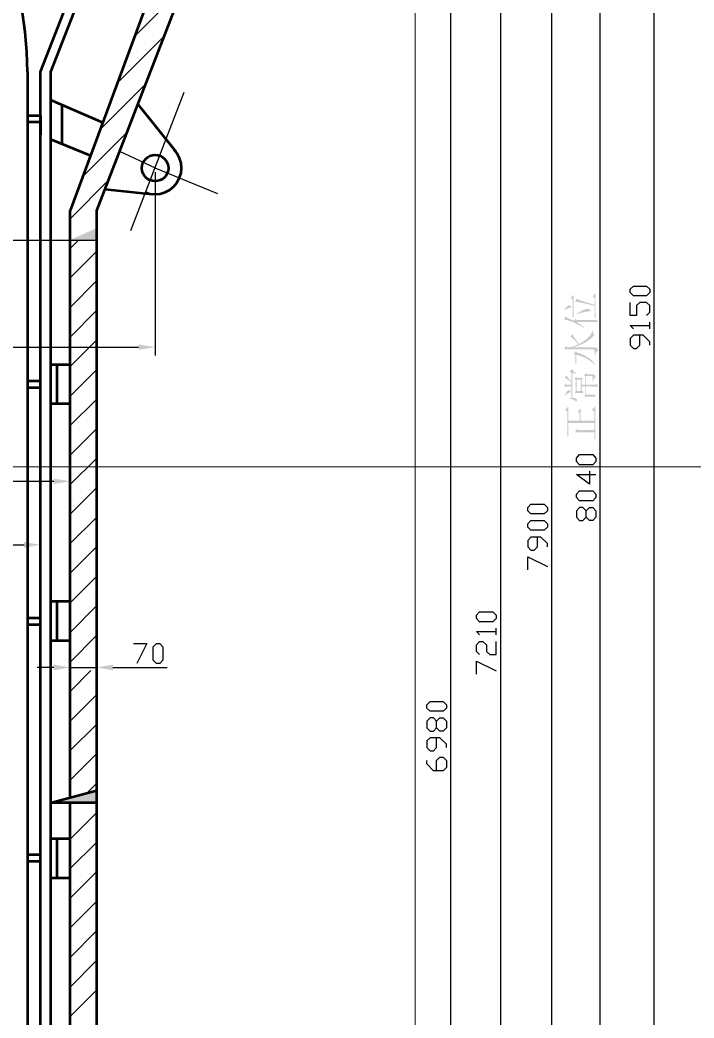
# Model space of a CAD drawing. Header units: millimetres. Extents: x 0 to 841, y 0 to 1189.
# Drawn here: x 280 to 376.2, y 515.9 to 658.2 of the extents above; entities that cross this region are included whole.
import ezdxf

# ---------------------------------------------------------------- set-up
doc = ezdxf.new("R2010")
doc.units = ezdxf.units.MM
doc.layers.add('C00-00-00', color=7, linetype='Continuous')
doc.layers.add('CBF-BF-BF', color=7, linetype='Continuous', true_color=0xbfbfbf)
doc.layers.add('CFF-00-FF', color=6, linetype='Continuous', true_color=0xff00ff)

msp = doc.modelspace()

# ---------------------------------------------------------------- hatches: boundary and pattern name
at = {"layer": 'C00-00-00'}
h = msp.add_hatch(color=256, dxfattribs=at)
h.dxf.hatch_style = 2
h.paths.add_polyline_path([(290.957, 628.549106), (290.957, 626.855772), (287.189333, 626.855772)])
h = msp.add_hatch(color=256, dxfattribs=at)
h.dxf.hatch_style = 2
h.paths.add_polyline_path([(287.189333, 626.855772), (290.957, 626.813439), (287.189333, 626.813439)])
h = msp.add_hatch(color=256, dxfattribs=at)
h.dxf.hatch_style = 2
h.paths.add_polyline_path([(287.189333, 626.855772), (290.957, 626.855772), (290.957, 626.813439)])
h = msp.add_hatch(color=256, dxfattribs=at)
edge = h.paths.add_edge_path(flags=0)
edge.add_spline(control_points=[(362.491311, 615.154782), (362.074592, 615.168012), (361.048781, 615.175177), (359.411671, 615.175177), (359.897292, 614.884136), (360.264953, 614.620655), (360.514653, 614.384735), (360.514653, 614.384735), (360.472761, 614.322447), (360.472761, 614.322447), (360.057144, 614.585928), (359.60625, 614.825156), (359.12063, 615.04013), (358.635009, 615.255104), (358.142223, 615.417712), (357.642821, 615.529058), (357.642821, 615.529058), (357.892522, 616.007512), (357.892522, 616.007512), (357.892522, 616.007512), (357.996702, 615.82065), (357.996702, 615.82065), (358.496103, 615.598511), (358.857149, 615.438658), (359.078737, 615.341644), (359.078737, 615.341644), (359.26615, 615.612291), (359.26615, 615.612291), (359.26615, 615.612291), (359.390725, 615.445824), (359.390725, 615.445824), (361.055395, 615.445824), (362.033251, 615.452439), (362.324844, 615.46677), (362.324844, 615.46677), (362.491311, 615.154782), (362.491311, 615.154782)], knot_values=[0, 0, 0, 0, 1, 1, 1, 2, 2, 2, 3, 3, 3, 4, 4, 4, 5, 5, 5, 6, 6, 6, 7, 7, 7, 8, 8, 8, 9, 9, 9, 10, 10, 10, 11, 11, 11, 12, 12, 12, 12], degree=3, periodic=1)
edge = h.paths.add_edge_path(flags=0)
edge.add_spline(control_points=[(357.726055, 616.860794), (357.726055, 616.860794), (357.684714, 616.923081), (357.684714, 616.923081), (357.990087, 617.325468), (358.211676, 617.529969), (358.350582, 617.537135), (358.489488, 617.543749), (358.600282, 617.495243), (358.683516, 617.391614), (358.766749, 617.287434), (358.704462, 617.217981), (358.496103, 617.183255), (358.288295, 617.148528), (358.031428, 617.041041), (357.726055, 616.860794), (357.726055, 616.860794), (357.726055, 616.860794), (357.726055, 616.860794)], knot_values=[0, 0, 0, 0, 1, 1, 1, 2, 2, 2, 3, 3, 3, 4, 4, 4, 5, 5, 5, 6, 6, 6, 6], degree=3, periodic=1)
edge = h.paths.add_edge_path(flags=0)
edge.add_spline(control_points=[(358.891324, 615.799704), (358.891324, 615.799704), (358.891324, 618.317656), (358.891324, 618.317656), (358.891324, 618.317656), (358.600282, 618.608697), (358.600282, 618.608697), (358.600282, 618.608697), (359.01645, 619.024865), (359.01645, 619.024865), (359.01645, 619.024865), (359.01645, 616.465572), (359.01645, 616.465572), (359.01645, 616.299105), (359.037396, 616.139253), (359.078737, 615.987118), (359.078737, 615.987118), (358.891324, 615.799704), (358.891324, 615.799704)], knot_values=[0, 0, 0, 0, 1, 1, 1, 2, 2, 2, 3, 3, 3, 4, 4, 4, 5, 5, 5, 6, 6, 6, 6], degree=3, periodic=1)
edge = h.paths.add_edge_path(flags=0)
edge.add_spline(control_points=[(359.494905, 616.278159), (359.494905, 616.278159), (359.453012, 616.340447), (359.453012, 616.340447), (360.008086, 616.687161), (360.424254, 616.902135), (360.701515, 616.985368), (360.979328, 617.068602), (361.190994, 617.041041), (361.336515, 616.902135), (361.482036, 616.763229), (361.471563, 616.690468), (361.305096, 616.683854), (361.138629, 616.676688), (360.90326, 616.645269), (360.597887, 616.590147), (360.292513, 616.534474), (359.924853, 616.430295), (359.494905, 616.278159), (359.494905, 616.278159), (359.494905, 616.278159), (359.494905, 616.278159)], knot_values=[0, 0, 0, 0, 1, 1, 1, 2, 2, 2, 3, 3, 3, 4, 4, 4, 5, 5, 5, 6, 6, 6, 7, 7, 7, 7], degree=3, periodic=1)
edge = h.paths.add_edge_path(flags=0)
edge.add_spline(control_points=[(359.224258, 618.047009), (359.224258, 618.047009), (359.494905, 618.54641), (359.494905, 618.54641), (359.564358, 618.421284), (359.807444, 618.296158), (360.223611, 618.171584), (360.639779, 618.047009), (361.236194, 617.85243), (362.012856, 617.588949), (362.012856, 617.588949), (362.012856, 618.525464), (362.012856, 618.525464), (362.012856, 618.525464), (361.721263, 618.817057), (361.721263, 618.817057), (361.721263, 618.817057), (362.137431, 619.233224), (362.137431, 619.233224), (362.137431, 619.233224), (362.137431, 616.361393), (362.137431, 616.361393), (362.137431, 616.180594), (362.158377, 616.014127), (362.200269, 615.861992), (362.200269, 615.861992), (362.012856, 615.674578), (362.012856, 615.674578), (362.012856, 615.674578), (362.012856, 617.443428), (362.012856, 617.443428), (361.444002, 617.609895), (360.892787, 617.74825), (360.358659, 617.859596), (359.824532, 617.97039), (359.446398, 618.032677), (359.224258, 618.047009), (359.224258, 618.047009), (359.224258, 618.047009), (359.224258, 618.047009)], knot_values=[0, 0, 0, 0, 1, 1, 1, 2, 2, 2, 3, 3, 3, 4, 4, 4, 5, 5, 5, 6, 6, 6, 7, 7, 7, 8, 8, 8, 9, 9, 9, 10, 10, 10, 11, 11, 11, 12, 12, 12, 13, 13, 13, 13], degree=3, periodic=1)
h = msp.add_hatch(color=256, dxfattribs=at)
edge = h.paths.add_edge_path(flags=0)
edge.add_spline(control_points=[(357.663768, 611.235752), (357.663768, 611.235752), (357.892522, 611.776494), (357.892522, 611.776494), (357.892522, 611.776494), (358.058989, 611.568686), (358.058989, 611.568686), (358.378143, 611.554354), (358.648789, 611.581915), (358.870378, 611.651368), (359.092518, 611.720822), (359.363164, 611.831616), (359.682318, 611.984854), (359.23859, 612.525596), (358.857149, 612.893256), (358.537444, 613.087284), (358.537444, 613.087284), (358.91227, 613.441164), (358.91227, 613.441164), (358.926602, 613.302258), (359.009835, 613.125318), (359.161971, 612.910344), (359.314657, 612.69537), (359.522466, 612.40047), (359.785946, 612.026195), (360.826641, 612.566937), (361.458334, 613.177132), (361.679922, 613.857332), (361.679922, 613.857332), (361.763156, 613.857332), (361.763156, 613.857332), (361.776936, 613.593851), (361.86017, 613.433999), (362.012856, 613.378877), (361.38888, 612.53221), (360.375747, 611.929181), (358.974558, 611.568686), (358.974558, 611.568686), (361.88773, 611.568686), (361.88773, 611.568686), (362.234445, 611.581915), (362.449419, 611.415448), (362.533203, 611.069285), (362.338624, 611.082514), (362.185938, 610.86754), (362.075144, 610.423812), (362.075144, 610.423812), (361.99191, 610.423812), (361.99191, 610.423812), (362.019471, 610.742966), (362.033802, 610.961247), (362.033802, 611.079207), (362.033802, 611.197167), (361.950569, 611.256147), (361.783551, 611.256147), (361.783551, 611.256147), (358.433815, 611.256147), (358.433815, 611.256147), (358.170334, 611.256147), (357.913468, 611.248981), (357.663768, 611.235752), (357.663768, 611.235752), (357.663768, 611.235752), (357.663768, 611.235752)], knot_values=[0, 0, 0, 0, 1, 1, 1, 2, 2, 2, 3, 3, 3, 4, 4, 4, 5, 5, 5, 6, 6, 6, 7, 7, 7, 8, 8, 8, 9, 9, 9, 10, 10, 10, 11, 11, 11, 12, 12, 12, 13, 13, 13, 14, 14, 14, 15, 15, 15, 16, 16, 16, 17, 17, 17, 18, 18, 18, 19, 19, 19, 20, 20, 20, 21, 21, 21, 21], degree=3, periodic=1)
edge = h.paths.add_edge_path(flags=0)
edge.add_spline(control_points=[(362.117036, 609.092076), (362.117036, 609.092076), (362.054197, 609.050735), (362.054197, 609.050735), (361.360769, 609.744164), (360.473312, 610.222618), (359.390725, 610.486651), (359.390725, 610.486651), (359.390725, 609.841177), (359.390725, 609.841177), (359.390725, 609.66093), (359.411671, 609.494463), (359.453012, 609.341776), (359.453012, 609.341776), (359.26615, 609.154914), (359.26615, 609.154914), (359.26615, 609.154914), (359.26615, 610.465704), (359.26615, 610.465704), (359.26615, 610.465704), (359.01645, 610.653118), (359.01645, 610.653118), (359.01645, 610.653118), (359.349384, 611.027393), (359.349384, 611.027393), (359.349384, 611.027393), (359.453012, 610.819585), (359.453012, 610.819585), (360.687735, 610.472319), (361.575742, 609.89685), (362.117036, 609.092076), (362.117036, 609.092076), (362.117036, 609.092076), (362.117036, 609.092076)], knot_values=[0, 0, 0, 0, 1, 1, 1, 2, 2, 2, 3, 3, 3, 4, 4, 4, 5, 5, 5, 6, 6, 6, 7, 7, 7, 8, 8, 8, 9, 9, 9, 10, 10, 10, 11, 11, 11, 11], degree=3, periodic=1)
h = msp.add_hatch(color=256, dxfattribs=at)
h.dxf.hatch_style = 2
h.paths.add_polyline_path([(296.968333, 611.954439), (296.968333, 611.192439), (299.339, 611.573439)])
h = msp.add_hatch(color=256, dxfattribs=at)
edge = h.paths.add_edge_path(flags=0)
edge.add_spline(control_points=[(357.767947, 604.715537), (357.920634, 605.048471), (358.045209, 605.256279), (358.142223, 605.339512), (358.239236, 605.422746), (358.340109, 605.443692), (358.444288, 605.4018), (358.548468, 605.359907), (358.607448, 605.3114), (358.621229, 605.256279), (358.635009, 605.200606), (358.548468, 605.13446), (358.361055, 605.058393), (358.173642, 604.982325), (357.996702, 604.853892), (357.830235, 604.673644), (357.830235, 604.673644), (357.767947, 604.715537), (357.767947, 604.715537)], knot_values=[0, 0, 0, 0, 1, 1, 1, 2, 2, 2, 3, 3, 3, 4, 4, 4, 5, 5, 5, 6, 6, 6, 6], degree=3, periodic=1)
edge = h.paths.add_edge_path(flags=0)
edge.add_spline(control_points=[(358.475157, 604.320315), (358.475157, 604.320315), (358.703911, 604.320315), (358.703911, 604.320315), (358.703911, 604.320315), (358.703911, 605.964039), (358.703911, 605.964039), (358.176949, 605.964039), (357.82362, 605.956874), (357.642821, 605.943093), (357.642821, 605.943093), (357.830235, 606.380207), (357.830235, 606.380207), (357.830235, 606.380207), (357.954809, 606.234686), (357.954809, 606.234686), (357.954809, 606.234686), (358.703911, 606.234686), (358.703911, 606.234686), (358.703911, 606.234686), (358.703911, 607.899356), (358.703911, 607.899356), (358.703911, 607.899356), (358.475157, 608.107164), (358.475157, 608.107164), (358.475157, 608.107164), (358.849983, 608.481991), (358.849983, 608.481991), (358.863763, 608.287412), (359.051176, 608.051492), (359.411671, 607.77423), (359.411671, 607.77423), (359.369779, 607.711943), (359.369779, 607.711943), (359.369779, 607.711943), (358.829037, 607.940697), (358.829037, 607.940697), (358.829037, 607.940697), (358.829037, 604.320315), (358.829037, 604.320315), (359.078737, 604.333545), (359.25237, 604.305984), (359.349384, 604.236531), (359.446398, 604.167078), (359.498763, 604.087703), (359.505378, 603.997303), (359.512544, 603.906904), (359.477817, 603.847924), (359.401198, 603.820363), (359.32513, 603.792802), (359.245204, 603.838002), (359.161971, 603.955962), (359.078737, 604.073922), (358.849983, 604.167629), (358.475157, 604.237082), (358.475157, 604.237082), (358.475157, 604.320315), (358.475157, 604.320315)], knot_values=[0, 0, 0, 0, 1, 1, 1, 2, 2, 2, 3, 3, 3, 4, 4, 4, 5, 5, 5, 6, 6, 6, 7, 7, 7, 8, 8, 8, 9, 9, 9, 10, 10, 10, 11, 11, 11, 12, 12, 12, 13, 13, 13, 14, 14, 14, 15, 15, 15, 16, 16, 16, 17, 17, 17, 18, 18, 18, 19, 19, 19, 19], degree=3, periodic=1)
edge = h.paths.add_edge_path(flags=0)
edge.add_spline(control_points=[(357.726055, 607.191596), (357.726055, 607.191596), (358.017648, 607.545476), (358.017648, 607.545476), (358.045209, 607.434131), (358.125135, 607.309556), (358.256875, 607.17065), (358.388616, 607.031743), (358.530829, 606.872442), (358.683516, 606.692195), (358.683516, 606.692195), (358.620677, 606.629907), (358.620677, 606.629907), (358.45421, 606.768262), (358.302075, 606.879057), (358.163169, 606.96229), (358.024262, 607.045524), (357.878742, 607.122143), (357.726055, 607.191596), (357.726055, 607.191596), (357.726055, 607.191596), (357.726055, 607.191596)], knot_values=[0, 0, 0, 0, 1, 1, 1, 2, 2, 2, 3, 3, 3, 4, 4, 4, 5, 5, 5, 6, 6, 6, 7, 7, 7, 7], degree=3, periodic=1)
edge = h.paths.add_edge_path(flags=0)
edge.add_spline(control_points=[(359.453012, 605.298171), (359.453012, 605.298171), (360.035647, 605.298171), (360.035647, 605.298171), (360.035647, 605.298171), (360.035647, 606.920949), (360.035647, 606.920949), (360.035647, 606.920949), (359.453012, 606.920949), (359.453012, 606.920949), (359.453012, 606.920949), (359.453012, 605.298171), (359.453012, 605.298171)], knot_values=[0, 0, 0, 0, 1, 1, 1, 2, 2, 2, 3, 3, 3, 4, 4, 4, 4], degree=3, periodic=1)
edge = h.paths.add_edge_path(flags=0)
edge.add_spline(control_points=[(361.658976, 606.775428), (361.714649, 607.038909), (361.746068, 607.215298), (361.752683, 607.305697), (361.759848, 607.396097), (361.714649, 607.441296), (361.617084, 607.441296), (361.617084, 607.441296), (360.805695, 607.441296), (360.805695, 607.441296), (360.805695, 607.441296), (360.805695, 606.234686), (360.805695, 606.234686), (361.596689, 606.234686), (362.130265, 606.241301), (362.408078, 606.255081), (362.408078, 606.255081), (362.512257, 605.943093), (362.512257, 605.943093), (362.179323, 605.956874), (361.610469, 605.964039), (360.805695, 605.964039), (360.805695, 605.964039), (360.805695, 604.79877), (360.805695, 604.79877), (360.805695, 604.79877), (362.054197, 604.79877), (362.054197, 604.79877), (362.054197, 604.79877), (362.158377, 604.486782), (362.158377, 604.486782), (361.881116, 604.500012), (361.607162, 604.507177), (361.336515, 604.507177), (361.06642, 604.507177), (360.79908, 604.500012), (360.535048, 604.486782), (360.535048, 604.486782), (360.68112, 604.819716), (360.68112, 604.819716), (360.68112, 604.819716), (360.68112, 605.964039), (360.68112, 605.964039), (360.68112, 605.964039), (360.160773, 605.964039), (360.160773, 605.964039), (360.160773, 605.964039), (360.160773, 605.298171), (360.160773, 605.298171), (360.160773, 605.298171), (360.32724, 605.298171), (360.32724, 605.298171), (360.32724, 605.298171), (360.410473, 605.006578), (360.410473, 605.006578), (360.202665, 605.020359), (359.994857, 605.027525), (359.786498, 605.027525), (359.578138, 605.027525), (359.37033, 605.020359), (359.161971, 605.006578), (359.161971, 605.006578), (359.328438, 605.298171), (359.328438, 605.298171), (359.328438, 605.298171), (359.328438, 606.900554), (359.328438, 606.900554), (359.328438, 606.900554), (359.141025, 607.087416), (359.141025, 607.087416), (359.141025, 607.087416), (359.390725, 607.337117), (359.390725, 607.337117), (359.390725, 607.337117), (359.515851, 607.191596), (359.515851, 607.191596), (359.876346, 607.191596), (360.119432, 607.19821), (360.244006, 607.212542), (360.244006, 607.212542), (360.348186, 606.920949), (360.348186, 606.920949), (360.348186, 606.920949), (360.160773, 606.920949), (360.160773, 606.920949), (360.160773, 606.920949), (360.160773, 606.234686), (360.160773, 606.234686), (360.160773, 606.234686), (360.68112, 606.234686), (360.68112, 606.234686), (360.68112, 606.234686), (360.68112, 607.399955), (360.68112, 607.399955), (360.68112, 607.399955), (360.493707, 607.586817), (360.493707, 607.586817), (360.493707, 607.586817), (360.784749, 607.87841), (360.784749, 607.87841), (360.784749, 607.87841), (360.909874, 607.711943), (360.909874, 607.711943), (360.909874, 607.711943), (361.721263, 607.711943), (361.721263, 607.711943), (361.929623, 607.711943), (362.088924, 607.573037), (362.200269, 607.295775), (362.00569, 607.240103), (361.853555, 607.059855), (361.742209, 606.754482), (361.742209, 606.754482), (361.658976, 606.775428), (361.658976, 606.775428)], knot_values=[0, 0, 0, 0, 1, 1, 1, 2, 2, 2, 3, 3, 3, 4, 4, 4, 5, 5, 5, 6, 6, 6, 7, 7, 7, 8, 8, 8, 9, 9, 9, 10, 10, 10, 11, 11, 11, 12, 12, 12, 13, 13, 13, 14, 14, 14, 15, 15, 15, 16, 16, 16, 17, 17, 17, 18, 18, 18, 19, 19, 19, 20, 20, 20, 21, 21, 21, 22, 22, 22, 23, 23, 23, 24, 24, 24, 25, 25, 25, 26, 26, 26, 27, 27, 27, 28, 28, 28, 29, 29, 29, 30, 30, 30, 31, 31, 31, 32, 32, 32, 33, 33, 33, 34, 34, 34, 35, 35, 35, 36, 36, 36, 37, 37, 37, 38, 38, 38, 38], degree=3, periodic=1)
h = msp.add_hatch(color=256, dxfattribs=at)
edge = h.paths.add_edge_path(flags=0)
edge.add_spline(control_points=[(359.723659, 599.443824), (359.626645, 599.443824), (359.460178, 599.436658), (359.224258, 599.422878), (359.224258, 599.422878), (359.473959, 599.943225), (359.473959, 599.943225), (359.473959, 599.943225), (359.619479, 599.735417), (359.619479, 599.735417), (359.619479, 599.735417), (361.970964, 599.735417), (361.970964, 599.735417), (361.970964, 599.735417), (361.970964, 600.77556), (361.970964, 600.77556), (361.970964, 600.77556), (358.246402, 600.77556), (358.246402, 600.77556), (358.246402, 600.77556), (358.246402, 599.506111), (358.246402, 599.506111), (358.246402, 599.325864), (358.267348, 599.159397), (358.30869, 599.00671), (358.30869, 599.00671), (358.121276, 598.819848), (358.121276, 598.819848), (358.121276, 598.819848), (358.121276, 602.336051), (358.121276, 602.336051), (358.121276, 602.336051), (357.809288, 602.64859), (357.809288, 602.64859), (357.809288, 602.64859), (358.246402, 603.085152), (358.246402, 603.085152), (358.246402, 603.085152), (358.246402, 601.067153), (358.246402, 601.067153), (358.246402, 601.067153), (359.890126, 601.067153), (359.890126, 601.067153), (359.890126, 601.067153), (359.890126, 602.08635), (359.890126, 602.08635), (359.890126, 602.08635), (359.599084, 602.377943), (359.599084, 602.377943), (359.599084, 602.377943), (360.015252, 602.794111), (360.015252, 602.794111), (360.015252, 602.794111), (360.015252, 601.067153), (360.015252, 601.067153), (360.015252, 601.067153), (361.970964, 601.067153), (361.970964, 601.067153), (361.970964, 601.067153), (361.970964, 602.336051), (361.970964, 602.336051), (361.970964, 602.336051), (361.63803, 602.668985), (361.63803, 602.668985), (361.63803, 602.668985), (362.09609, 603.127045), (362.09609, 603.127045), (362.09609, 603.127045), (362.09609, 599.11089), (362.09609, 599.11089), (362.09609, 598.930091), (362.116485, 598.763624), (362.158377, 598.611489), (362.158377, 598.611489), (361.970964, 598.424076), (361.970964, 598.424076), (361.970964, 598.424076), (361.970964, 599.443824), (361.970964, 599.443824), (361.970964, 599.443824), (359.723659, 599.443824), (359.723659, 599.443824)], knot_values=[0, 0, 0, 0, 1, 1, 1, 2, 2, 2, 3, 3, 3, 4, 4, 4, 5, 5, 5, 6, 6, 6, 7, 7, 7, 8, 8, 8, 9, 9, 9, 10, 10, 10, 11, 11, 11, 12, 12, 12, 13, 13, 13, 14, 14, 14, 15, 15, 15, 16, 16, 16, 17, 17, 17, 18, 18, 18, 19, 19, 19, 20, 20, 20, 21, 21, 21, 22, 22, 22, 23, 23, 23, 24, 24, 24, 25, 25, 25, 26, 26, 26, 27, 27, 27, 27], degree=3, periodic=1)
h = msp.add_hatch(color=256, dxfattribs=at)
h.dxf.hatch_style = 2
h.paths.add_polyline_path([(284.861, 592.819772), (284.861, 592.057772), (287.189333, 592.438772)])
h = msp.add_hatch(color=256, dxfattribs=at)
h.dxf.hatch_style = 2
h.paths.add_polyline_path([(280.627667, 583.760439), (280.627667, 582.956106), (282.956, 583.379439)])
h = msp.add_hatch(color=256, dxfattribs=at)
h.dxf.hatch_style = 2
h.paths.add_polyline_path([(284.861, 566.276772), (284.861, 565.472439), (287.189333, 565.895772)])
h = msp.add_hatch(color=256, dxfattribs=at)
h.dxf.hatch_style = 2
h.paths.add_polyline_path([(293.285333, 566.276772), (293.285333, 565.472439), (290.957, 565.895772)])
h = msp.add_hatch(color=256, dxfattribs=at)
h.dxf.hatch_style = 2
h.paths.add_polyline_path([(290.957, 548.285106), (290.957, 546.634106), (284.734, 546.634106)])

# ---------------------------------------------------------------- linework, layer by layer
at = {"layer": 'C00-00-00', "lineweight": 53}
for points in [[(281.093333, 650.857361), (281.008667, 653.693694), (280.754667, 656.487694), (280.373667, 659.281694)], [(297.899667, 633.670028), (298.577, 633.458361), (299.339, 633.373694), (300.058667, 633.458361), (300.736, 633.670028), (301.413333, 634.008694), (301.963667, 634.474361), (302.429333, 635.024694), (302.768, 635.659694), (303.022, 636.379361), (303.064333, 637.099028), (303.022, 637.818694), (302.810333, 638.538361), (302.471667, 639.173361), (302.006, 639.766028)]]:
    msp.add_lwpolyline(points, dxfattribs=at)
at = {"layer": 'C00-00-00', "lineweight": 25}
for points in [[(369.866333, 619.361361), (369.400667, 618.895694), (367.538, 618.895694), (367.072333, 619.361361), (367.072333, 619.827028), (367.538, 620.292694), (369.400667, 620.292694), (369.866333, 619.827028)], [(362.204, 595.273694), (361.738333, 594.808028), (359.875667, 594.808028), (359.41, 595.273694), (359.41, 595.739361), (359.875667, 596.247361), (361.738333, 596.247361), (362.204, 595.739361)], [(362.204, 590.109028), (361.738333, 589.643361), (359.875667, 589.643361), (359.41, 590.109028), (359.41, 590.617028), (359.875667, 591.082694), (361.738333, 591.082694), (362.204, 590.617028)], [(355.303667, 588.246361), (354.795667, 587.780694), (352.933, 587.780694), (352.467333, 588.246361), (352.467333, 588.712028), (352.933, 589.177694), (354.795667, 589.177694), (355.303667, 588.712028)], [(355.303667, 585.918028), (354.795667, 585.452361), (352.933, 585.452361), (352.467333, 585.918028), (352.467333, 586.383694), (352.933, 586.849361), (354.795667, 586.849361), (355.303667, 586.383694)], [(347.98, 572.879361), (347.514333, 572.413694), (345.609333, 572.413694), (345.143667, 572.879361), (345.143667, 573.345028), (345.609333, 573.810694), (347.514333, 573.810694), (347.98, 573.345028)], [(299.508333, 566.444694), (299.042667, 566.910361), (299.042667, 568.815361), (299.508333, 569.281028), (299.974, 569.281028), (300.439667, 568.815361), (300.439667, 566.910361), (299.974, 566.444694)], [(340.868, 560.094694), (340.402333, 559.629028), (338.539667, 559.629028), (338.074, 560.094694), (338.074, 560.560361), (338.539667, 561.026028), (340.402333, 561.026028), (340.868, 560.560361)]]:
    msp.add_lwpolyline(points, close=True, dxfattribs=at)
for points in [[(369.400667, 616.101694), (369.866333, 616.567361), (369.866333, 617.498694), (369.400667, 617.964361), (368.469333, 617.964361), (368.003667, 617.498694), (368.003667, 616.101694), (367.072333, 616.101694), (367.072333, 617.964361)], [(369.866333, 614.196694), (369.866333, 615.128028)], [(367.538, 614.196694), (367.072333, 614.662361), (369.866333, 614.662361)], [(369.866333, 611.868361), (369.866333, 612.334028), (368.935, 613.265361), (367.538, 613.265361), (367.072333, 612.799694), (367.072333, 611.868361), (367.538, 611.402694), (368.003667, 611.402694), (368.469333, 611.868361), (368.469333, 613.265361)], [(361.272667, 593.876694), (361.272667, 592.014028), (359.41, 593.411028), (362.204, 593.411028)], [(362.204, 587.315028), (361.738333, 586.849361), (361.272667, 586.849361), (360.807, 587.315028), (360.807, 588.246361), (360.341333, 588.712028), (359.875667, 588.712028), (359.41, 588.246361), (359.41, 587.315028), (359.875667, 586.849361), (360.341333, 586.849361), (360.807, 587.315028)], [(360.807, 588.246361), (361.272667, 588.712028), (361.738333, 588.712028), (362.204, 588.246361), (362.204, 587.315028)], [(355.303667, 583.081694), (355.303667, 583.547361), (354.33, 584.478694), (352.933, 584.478694), (352.467333, 584.013028), (352.467333, 583.081694), (352.933, 582.616028), (353.398667, 582.616028), (353.864333, 583.081694), (353.864333, 584.478694)], [(352.467333, 579.822028), (352.467333, 581.684694), (355.303667, 580.287694)], [(345.609333, 570.551028), (345.143667, 571.016694), (347.98, 571.016694)], [(347.98, 570.551028), (347.98, 571.482361)], [(345.609333, 567.714694), (345.143667, 568.180361), (345.143667, 569.111694), (345.609333, 569.577361), (346.075, 569.577361), (346.583, 569.111694), (346.583, 568.180361), (347.048667, 567.714694), (347.98, 567.714694), (347.98, 569.577361)], [(296.248667, 569.281028), (298.111333, 569.281028), (296.714333, 566.444694)], [(345.143667, 564.920694), (345.143667, 566.783361), (347.98, 565.386361)], [(340.868, 557.258361), (340.402333, 556.792694), (339.936667, 556.792694), (339.471, 557.258361), (339.471, 558.232028), (339.005333, 558.697694), (338.539667, 558.697694), (338.074, 558.232028), (338.074, 557.258361), (338.539667, 556.792694), (339.005333, 556.792694), (339.471, 557.258361)], [(339.471, 558.232028), (339.936667, 558.697694), (340.402333, 558.697694), (340.868, 558.232028), (340.868, 557.258361)], [(340.868, 554.464361), (340.868, 554.930028), (339.936667, 555.861361), (338.539667, 555.861361), (338.074, 555.395694), (338.074, 554.464361), (338.539667, 553.998694), (339.005333, 553.998694), (339.471, 554.464361), (339.471, 555.861361)], [(339.471, 551.162361), (339.471, 552.601694), (339.936667, 553.067361), (340.402333, 553.067361), (340.868, 552.601694), (340.868, 551.628028), (340.402333, 551.162361), (339.005333, 551.162361), (338.074, 552.136028), (338.074, 552.601694)]]:
    msp.add_lwpolyline(points, dxfattribs=at)
at = {"layer": 'C00-00-00', "lineweight": 53}
msp.add_circle((299.317833, 637.120194), 1.883833, dxfattribs=at)
at = {"layer": 'C00-00-00', "lineweight": 25}
for points in [[(370.459, 822.434361), (370.459, 822.434361), (370.459, 409.261028), (370.459, 409.261028)], [(362.796667, 409.261028), (362.796667, 409.261028), (362.796667, 773.835694), (362.796667, 773.835694)], [(355.854, 759.738694), (355.854, 759.738694), (355.854, 409.261028), (355.854, 409.261028)], [(348.572667, 729.470361), (348.572667, 729.470361), (348.572667, 409.261028), (348.572667, 409.261028)], [(341.460667, 702.969694), (341.460667, 702.969694), (341.460667, 409.261028), (341.460667, 409.261028)], [(296.418, 655.937361), (296.418, 655.937361), (303.233667, 662.753028), (303.233667, 662.753028)], [(293.920333, 649.248694), (293.920333, 649.248694), (300.566667, 655.895028), (300.566667, 655.895028)], [(291.465, 642.602361), (291.465, 642.602361), (297.899667, 649.037028), (297.899667, 649.037028)], [(303.403, 647.894028), (303.403, 647.894028), (295.783, 628.166694), (295.783, 628.166694)], [(289.009667, 635.913694), (289.009667, 635.913694), (295.232667, 642.136694), (295.232667, 642.136694)], [(294.216667, 639.512028), (294.216667, 639.512028), (299.339, 637.141361), (299.339, 637.141361)], [(299.254333, 637.141361), (299.254333, 637.141361), (308.229, 633.500694), (308.229, 633.500694)], [(299.339, 636.548694), (299.339, 636.548694), (299.339, 610.386694), (299.339, 610.386694)], [(287.274, 629.987028), (287.274, 629.987028), (292.650333, 635.405694), (292.650333, 635.405694)], [(174.582667, 626.812028), (174.582667, 626.812028), (290.957, 626.812028), (290.957, 626.812028)], [(287.189333, 625.669028), (287.189333, 625.669028), (288.374667, 626.812028), (288.374667, 626.812028)], [(287.189333, 621.478028), (287.189333, 621.478028), (290.957, 625.203361), (290.957, 625.203361)], [(287.189333, 617.244694), (287.189333, 617.244694), (290.957, 621.012361), (290.957, 621.012361)], [(287.189333, 613.011361), (287.189333, 613.011361), (290.957, 616.779028), (290.957, 616.779028)], [(287.189333, 608.820361), (287.189333, 608.820361), (290.957, 612.588028), (290.957, 612.588028)], [(168.105667, 611.572028), (168.105667, 611.572028), (296.968333, 611.572028), (296.968333, 611.572028)], [(287.189333, 604.587028), (287.189333, 604.587028), (290.957, 608.354694), (290.957, 608.354694)], [(287.189333, 600.396028), (287.189333, 600.396028), (290.957, 604.121361), (290.957, 604.121361)], [(287.189333, 602.893694), (287.189333, 602.893694), (287.189333, 591.252028), (287.189333, 591.252028)], [(287.189333, 596.162694), (287.189333, 596.162694), (290.957, 599.930361), (290.957, 599.930361)], [(287.189333, 591.971694), (287.189333, 591.971694), (290.957, 595.697028), (290.957, 595.697028)], [(180.678667, 592.437361), (180.678667, 592.437361), (284.861, 592.437361), (284.861, 592.437361)], [(287.189333, 587.738361), (287.189333, 587.738361), (290.957, 591.506028), (290.957, 591.506028)], [(287.189333, 583.547361), (287.189333, 583.547361), (290.957, 587.272694), (290.957, 587.272694)], [(282.956, 583.759028), (282.956, 583.759028), (282.956, 582.192694), (282.956, 582.192694)], [(184.912, 583.378028), (184.912, 583.378028), (280.627667, 583.378028), (280.627667, 583.378028)], [(287.189333, 579.314028), (287.189333, 579.314028), (290.957, 583.081694), (290.957, 583.081694)], [(287.189333, 575.080694), (287.189333, 575.080694), (290.957, 578.848361), (290.957, 578.848361)], [(287.189333, 570.889694), (287.189333, 570.889694), (290.957, 574.657361), (290.957, 574.657361)], [(287.189333, 566.656361), (287.189333, 566.656361), (290.957, 570.424028), (290.957, 570.424028)], [(287.189333, 569.111694), (287.189333, 569.111694), (287.189333, 564.709028), (287.189333, 564.709028)], [(290.957, 569.111694), (290.957, 569.111694), (290.957, 564.709028), (290.957, 564.709028)], [(284.861, 565.894361), (284.861, 565.894361), (282.490333, 565.894361), (282.490333, 565.894361)], [(287.189333, 565.894361), (287.189333, 565.894361), (290.957, 565.894361), (290.957, 565.894361)], [(287.189333, 562.465361), (287.189333, 562.465361), (290.152667, 565.428694), (290.152667, 565.428694)], [(293.285333, 565.894361), (293.285333, 565.894361), (301.032333, 565.894361), (301.032333, 565.894361)], [(287.189333, 558.232028), (287.189333, 558.232028), (290.957, 561.999694), (290.957, 561.999694)], [(287.189333, 554.041028), (287.189333, 554.041028), (290.957, 557.766361), (290.957, 557.766361)], [(287.189333, 549.807694), (287.189333, 549.807694), (290.957, 553.575361), (290.957, 553.575361)], [(289.475333, 547.860361), (289.475333, 547.860361), (290.957, 549.342028), (290.957, 549.342028)], [(287.189333, 541.383361), (287.189333, 541.383361), (290.957, 545.151028), (290.957, 545.151028)], [(287.189333, 537.192361), (287.189333, 537.192361), (290.957, 540.917694), (290.957, 540.917694)], [(287.189333, 532.959028), (287.189333, 532.959028), (290.957, 536.726694), (290.957, 536.726694)], [(287.189333, 528.725694), (287.189333, 528.725694), (290.957, 532.493361), (290.957, 532.493361)], [(287.189333, 524.534694), (287.189333, 524.534694), (290.957, 528.302361), (290.957, 528.302361)], [(287.189333, 520.301361), (287.189333, 520.301361), (290.957, 524.069028), (290.957, 524.069028)], [(287.189333, 516.110361), (287.189333, 516.110361), (290.957, 519.835694), (290.957, 519.835694)]]:
    msp.add_open_spline(points, degree=3, dxfattribs=at)
at = {"layer": 'C00-00-00', "lineweight": 53}
for points in [[(282.956, 650.857361), (282.956, 650.857361), (297.053, 686.883028), (297.053, 686.883028)], [(298.45, 686.883028), (298.45, 686.883028), (284.395333, 650.857361), (284.395333, 650.857361)], [(307.848, 686.883028), (307.848, 686.883028), (287.189333, 631.045361), (287.189333, 631.045361)], [(312.547, 686.883028), (312.547, 686.883028), (290.957, 631.045361), (290.957, 631.045361)], [(281.093333, 650.857361), (281.093333, 650.857361), (281.093333, 406.848028), (281.093333, 406.848028)], [(282.956, 437.836028), (282.956, 437.836028), (282.956, 650.857361), (282.956, 650.857361)], [(284.395333, 650.857361), (284.395333, 650.857361), (284.395333, 437.836028), (284.395333, 437.836028)], [(282.956, 644.634361), (282.956, 644.634361), (282.956, 647.470694), (282.956, 647.470694)], [(284.395333, 646.835694), (284.395333, 646.835694), (291.846, 643.618361), (291.846, 643.618361)], [(286.004, 646.073694), (286.004, 646.073694), (286.004, 640.570361), (286.004, 640.570361)], [(296.841333, 646.243028), (296.841333, 646.243028), (302.26, 639.469694), (302.26, 639.469694)], [(281.093333, 644.634361), (281.093333, 644.634361), (282.956, 644.634361), (282.956, 644.634361)], [(281.093333, 643.703028), (281.093333, 643.703028), (282.956, 643.703028), (282.956, 643.703028)], [(282.956, 644.634361), (282.956, 644.634361), (282.956, 641.840361), (282.956, 641.840361)], [(284.395333, 641.247694), (284.395333, 641.247694), (290.110333, 638.919361), (290.110333, 638.919361)], [(292.142333, 634.093361), (292.142333, 634.093361), (298.958, 633.373694), (298.958, 633.373694)], [(287.189333, 547.267694), (287.189333, 547.267694), (287.189333, 631.045361), (287.189333, 631.045361)], [(290.957, 631.045361), (290.957, 631.045361), (290.957, 489.228694), (290.957, 489.228694)], [(284.395333, 609.116694), (284.395333, 609.116694), (287.189333, 609.116694), (287.189333, 609.116694)], [(285.326667, 603.486361), (285.326667, 603.486361), (285.326667, 609.116694), (285.326667, 609.116694)], [(281.093333, 606.746028), (281.093333, 606.746028), (282.956, 606.746028), (282.956, 606.746028)], [(281.093333, 605.814694), (281.093333, 605.814694), (282.956, 605.814694), (282.956, 605.814694)], [(287.189333, 603.486361), (287.189333, 603.486361), (284.395333, 603.486361), (284.395333, 603.486361)], [(284.395333, 575.334694), (284.395333, 575.334694), (287.189333, 575.334694), (287.189333, 575.334694)], [(285.326667, 569.662028), (285.326667, 569.662028), (285.326667, 575.334694), (285.326667, 575.334694)], [(281.093333, 572.964028), (281.093333, 572.964028), (282.956, 572.964028), (282.956, 572.964028)], [(281.093333, 572.032694), (281.093333, 572.032694), (282.956, 572.032694), (282.956, 572.032694)], [(287.189333, 569.662028), (287.189333, 569.662028), (284.395333, 569.662028), (284.395333, 569.662028)], [(287.189333, 487.366028), (287.189333, 487.366028), (287.189333, 546.632694), (287.189333, 546.632694)], [(284.395333, 541.510361), (284.395333, 541.510361), (287.189333, 541.510361), (287.189333, 541.510361)], [(285.326667, 535.880028), (285.326667, 535.880028), (285.326667, 541.510361), (285.326667, 541.510361)], [(281.093333, 539.182028), (281.093333, 539.182028), (282.956, 539.182028), (282.956, 539.182028)], [(281.093333, 538.250694), (281.093333, 538.250694), (282.956, 538.250694), (282.956, 538.250694)], [(284.395333, 535.880028), (284.395333, 535.880028), (287.189333, 535.880028), (287.189333, 535.880028)]]:
    msp.add_open_spline(points, degree=3, dxfattribs=at)
at = {"layer": 'CBF-BF-BF', "lineweight": 9}
for points in [[(336.400001, 0), (336.400001, 1189.000035)], [(841.000001, 594.500017), (0, 594.500017)]]:
    msp.add_lwpolyline(points, dxfattribs=at)
at = {"layer": 'CFF-00-FF', "lineweight": 53}
msp.add_lwpolyline([(284.395333, 546.632694), (290.957, 546.632694)], dxfattribs=at)
msp.add_open_spline([(290.957, 548.283694), (290.957, 548.283694), (284.734, 546.632694), (284.734, 546.632694)], degree=3, dxfattribs=at)

doc.saveas('drawing.dxf')
